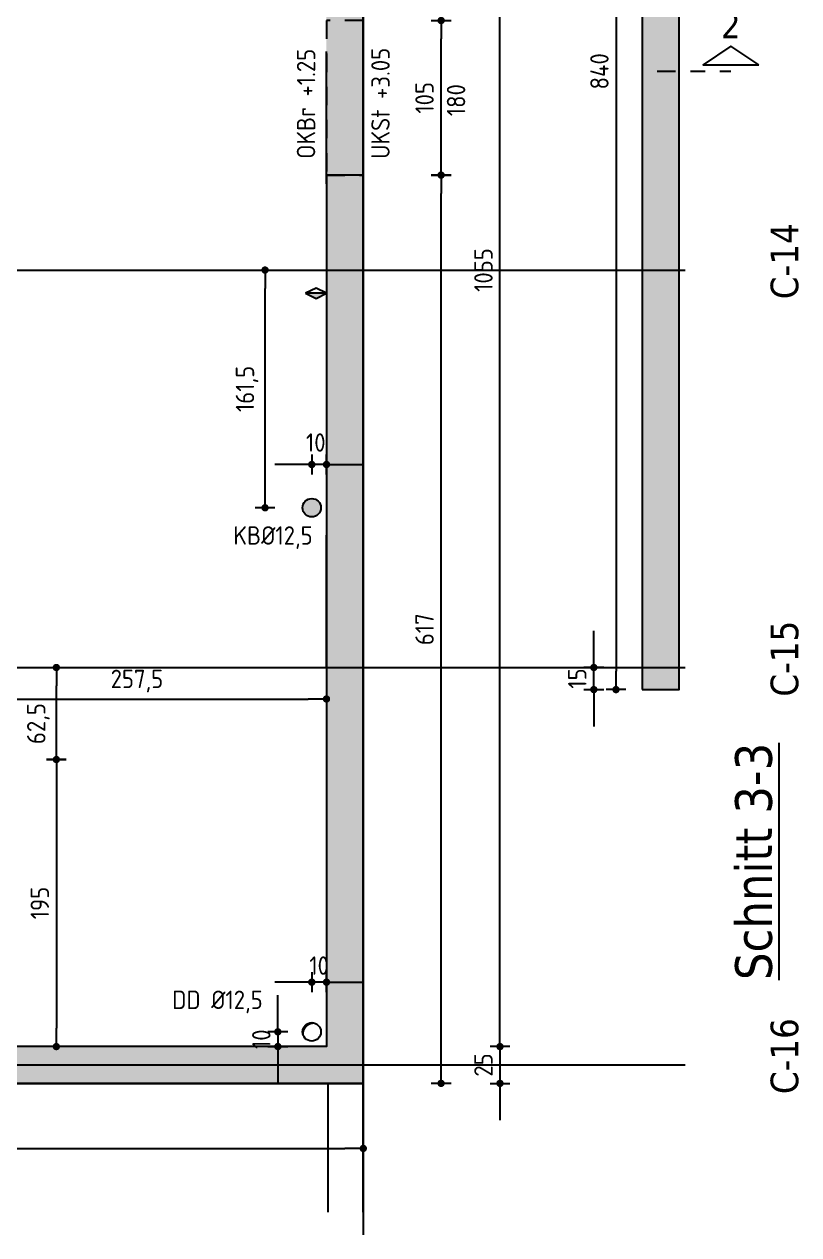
# Model space of a CAD drawing. Extents: x 399 to 532, y -4 to 185.
# Drawn here: x 447.39 to 452.65, y 164.3 to 172.53 of the extents above; entities that cross this region are included whole.
import ezdxf
from ezdxf.enums import TextEntityAlignment as Align

# ---------------------------------------------------------------- set-up
doc = ezdxf.new("R2010")
doc.units = 0
doc.header["$LTSCALE"] = 0.5
doc.header["$MEASUREMENT"] = 0
doc.header["$PDMODE"] = 2
for name, pattern in [('AUSGEZOGEN', [1000.01, 1000, 0.01]), ('DASHDOTSMALL', [1.05, 0.5, -0.25, 0.05, -0.25]), ('HIDDEN', [0.375, 0.25, -0.125]), ('STRICHPUNKT2', [0.55, 0.25, -0.125, 0.05, -0.125])]:
    doc.linetypes.add(name, pattern=pattern)
doc.layers.get('0').update_dxf_attribs({"linetype": 'CONTINUOUS'})
doc.layers.get('Defpoints').update_dxf_attribs({"linetype": 'CONTINUOUS'})
for name, color, linetype in [('0_H05', 11, 'CONTINUOUS'), ('0_H10', 13, 'CONTINUOUS'), ('ACHSEN', 7, 'CONTINUOUS'), ('BETON', 7, 'CONTINUOUS'), ('Brüstung', 7, 'CONTINUOUS'), ('DD', 7, 'CONTINUOUS'), ('Decke', 7, 'CONTINUOUS'), ('Decke Lignatur', 21, 'CONTINUOUS'), ('DRUEBER', 7, 'CONTINUOUS'), ('HOLZ-ANS', 21, 'CONTINUOUS'), ('KB', 9, 'CONTINUOUS'), ('MASSE', 7, 'CONTINUOUS'), ('SCHNITTE', 7, 'CONTINUOUS'), ('Sichtbeton', 7, 'CONTINUOUS'), ('Sturz', 7, 'CONTINUOUS'), ('TEXT', 7, 'CONTINUOUS')]:
    doc.layers.add(name, color=color, linetype=linetype)
doc.styles.add('HELV', font='tahoma.ttf')
doc.styles.add('TXT', font='isocp.shx')
doc.dimstyles.new('DOT_I', dxfattribs={"dimscale": 0.5, "dimtxt": 0.25, "dimasz": 0.25, "dimexe": 0.1, "dimexo": 0.3, "dimgap": 0.1, "dimtad": 1, "dimdec": 3, "dimzin": 3, "dimtxsty": 'TXT', "dimblk": 'DOT', "dimblk1": 'DOT', "dimblk2": 'DOT', "dimsah": 1, "dimcen": 0.1, "dimse1": 1, "dimse2": 1, "dimazin": 0, "dimtfac": 1, "dimtdec": 4, "dimtix": 1, "dimtmove": 2, "dimatfit": 3, "dimldrblk": 'DOT', "dimfxl": 0.7, "dimfxlon": 1, "dimtvp": 1, "dimtolj": 1, "dimtzin": 0, "dimarcsym": 0})

# ---------------------------------------------------------------- blocks, each defined once
blk = doc.blocks.new('DKB00')
at = {"layer": 'KB', "linetype": 'AUSGEZOGEN'}
h = blk.add_hatch(color=11, dxfattribs=at)
edge = h.paths.add_edge_path()
edge.add_arc((2.99, -4.82), 0.0625, 0, 360)
at = {"color": 0, "linetype": 'ByBlock'}
blk.add_circle((2.99, -4.82), 0.0625, dxfattribs=at)
blk = doc.blocks.new('Beton 1.OG')
at = {"color": 0, "linetype": 'ByBlock', "flags": 128}
for points in [[(28.055, 2.675), (28.305, 2.675), (28.305, 11.075), (28.055, 11.075)], [(25.91, 6.17), (25.91, 0.25), (23.335, 0.25), (23.335, 2.2), (21.035, 2.2), (21.035, 1.535), (21.285, 1.535), (21.285, 1.95), (23.085, 1.95), (23.085, 0.25), (21.285, 0.25), (21.285, 0.435), (21.035, 0.435), (21.035, 0.25), (19.985, 0.25), (19.985, 0.435), (19.735, 0.435), (19.735, 0.25), (18.96, 0.25), (18.96, 0), (26.16, 0), (26.16, 6.17)]]:
    blk.add_lwpolyline(points, close=True, dxfattribs=at)
blk = doc.blocks.new('Beton 1.OG Brüstung')
at = {"color": 0, "linetype": 'ByBlock'}
blk.add_lwpolyline([(3.3451, 0.01), (4.3951, 0.01), (4.3951, 0.26), (3.3451, 0.26)], close=True, dxfattribs=at)
blk = doc.blocks.new('DOT')
at = {"layer": 'MASSE', "color": 7, "linetype": 'Continuous'}
for p, q in [((0, 0), (-1, 0)), ((0, 0.54), (0, -0.54))]:
    blk.add_line(p, q, dxfattribs=at)
at = {"layer": 'MASSE', "color": 7, "linetype": 'Continuous', "const_width": 0.2}
blk.add_lwpolyline([(-0.1, 0, 1), (0.1, 0, 1)], format="xyb", close=True, dxfattribs=at)
blk = doc.blocks.new('*D509')
at = {"layer": 'Defpoints', "color": 0, "linetype": 'AUSGEZOGEN', "transparency": 16777216}
for p in [(450.6195, 165.5817), (450.6195, 165.3317), (450.6195, 165.3317)]:
    blk.add_point(p, dxfattribs=at)
at = {"layer": 'MASSE', "color": 0, "linetype": 'AUSGEZOGEN', "lineweight": -2, "transparency": 16777216}
for p, q in [((450.6195, 165.7067), (450.6195, 165.8317)), ((450.6195, 165.5817), (450.6195, 165.3317)), ((450.6195, 165.2067), (450.6195, 165.0817))]:
    blk.add_line(p, q, dxfattribs=at)
at = {"layer": 'MASSE', "color": 0, "linetype": 'AUSGEZOGEN', "lineweight": -2, "transparency": 16777216, "xscale": 0.125, "yscale": 0.125, "zscale": 0.125}
for p, rotation in [((450.6195, 165.5817), 270), ((450.6195, 165.3317), 90)]:
    blk.add_blockref('DOT', p, dxfattribs=dict(at, rotation=rotation))
at = {"layer": 'MASSE', "color": 0, "linetype": 'AUSGEZOGEN', "transparency": 16777216, "insert": (450.507, 165.4567), "char_height": 0.125, "attachment_point": 5, "rotation": 90, "style": 'TXT'}
blk.add_mtext('\\A1;25', dxfattribs=at)
blk = doc.blocks.new('*D510')
at = {"layer": 'Defpoints', "color": 0, "linetype": 'AUSGEZOGEN', "transparency": 16777216}
for p in [(450.6195, 176.1317), (450.6195, 176.1317), (450.6195, 165.5817)]:
    blk.add_point(p, dxfattribs=at)
at = {"layer": 'MASSE', "color": 0, "linetype": 'AUSGEZOGEN', "lineweight": -2, "transparency": 16777216}
blk.add_line((450.6195, 165.7067), (450.6195, 176.0067), dxfattribs=at)
at = {"layer": 'MASSE', "color": 0, "linetype": 'AUSGEZOGEN', "lineweight": -2, "transparency": 16777216, "xscale": 0.125, "yscale": 0.125, "zscale": 0.125}
for p, rotation in [((450.6195, 176.1317), 90), ((450.6195, 165.5817), 270)]:
    blk.add_blockref('DOT', p, dxfattribs=dict(at, rotation=rotation))
at = {"layer": 'MASSE', "color": 0, "linetype": 'AUSGEZOGEN', "transparency": 16777216, "insert": (450.507, 170.8567), "char_height": 0.125, "attachment_point": 5, "rotation": 90, "style": 'TXT'}
blk.add_mtext('\\A1;1055', dxfattribs=at)
blk = doc.blocks.new('*D516')
at = {"layer": 'Defpoints', "color": 0, "linetype": 'AUSGEZOGEN', "transparency": 16777216}
for p in [(446.866, 167.9428), (449.441, 167.9428), (449.441, 167.9428)]:
    blk.add_point(p, dxfattribs=at)
at = {"layer": 'MASSE', "color": 0, "linetype": 'AUSGEZOGEN', "lineweight": -2, "transparency": 16777216}
blk.add_line((446.991, 167.9428), (449.316, 167.9428), dxfattribs=at)
at = {"layer": 'MASSE', "color": 0, "linetype": 'AUSGEZOGEN', "lineweight": -2, "transparency": 16777216, "xscale": 0.125, "yscale": 0.125, "zscale": 0.125, "rotation": 180}
blk.add_blockref('DOT', (446.866, 167.9428), dxfattribs=at)
at = {"layer": 'MASSE', "color": 0, "linetype": 'AUSGEZOGEN', "lineweight": -2, "transparency": 16777216, "xscale": 0.125, "yscale": 0.125, "zscale": 0.125}
blk.add_blockref('DOT', (449.441, 167.9428), dxfattribs=at)
at = {"layer": 'MASSE', "color": 0, "linetype": 'AUSGEZOGEN', "transparency": 16777216, "insert": (448.1535, 168.0647), "char_height": 0.125, "attachment_point": 5, "style": 'TXT'}
blk.add_mtext('\\A1;257,5', dxfattribs=at)
blk = doc.blocks.new('*D520')
at = {"layer": 'Defpoints', "color": 0, "linetype": 'AUSGEZOGEN', "transparency": 16777216}
for p in [(447.6063, 167.5317), (447.6063, 165.5817), (447.6063, 165.5817)]:
    blk.add_point(p, dxfattribs=at)
at = {"layer": 'MASSE', "color": 0, "linetype": 'AUSGEZOGEN', "lineweight": -2, "transparency": 16777216}
blk.add_line((447.6063, 167.4067), (447.6063, 165.7067), dxfattribs=at)
at = {"layer": 'MASSE', "color": 0, "linetype": 'AUSGEZOGEN', "lineweight": -2, "transparency": 16777216, "xscale": 0.125, "yscale": 0.125, "zscale": 0.125}
for p, rotation in [((447.6063, 167.5317), 90), ((447.6063, 165.5817), 270)]:
    blk.add_blockref('DOT', p, dxfattribs=dict(at, rotation=rotation))
at = {"layer": 'MASSE', "color": 0, "linetype": 'AUSGEZOGEN', "transparency": 16777216, "insert": (447.4938, 166.5567), "char_height": 0.125, "attachment_point": 5, "rotation": 90, "style": 'TXT'}
blk.add_mtext('\\A1;195', dxfattribs=at)
blk = doc.blocks.new('*D521')
at = {"layer": 'Defpoints', "color": 0, "linetype": 'AUSGEZOGEN', "transparency": 16777216}
for p in [(447.6063, 168.1567), (447.6063, 168.1567), (447.6063, 167.5317)]:
    blk.add_point(p, dxfattribs=at)
at = {"layer": 'MASSE', "color": 0, "linetype": 'AUSGEZOGEN', "lineweight": -2, "transparency": 16777216}
blk.add_line((447.6063, 167.6567), (447.6063, 168.0317), dxfattribs=at)
at = {"layer": 'MASSE', "color": 0, "linetype": 'AUSGEZOGEN', "lineweight": -2, "transparency": 16777216, "xscale": 0.125, "yscale": 0.125, "zscale": 0.125}
for p, rotation in [((447.6063, 168.1567), 90), ((447.6063, 167.5317), 270)]:
    blk.add_blockref('DOT', p, dxfattribs=dict(at, rotation=rotation))
at = {"layer": 'MASSE', "color": 0, "linetype": 'AUSGEZOGEN', "transparency": 16777216, "insert": (447.4844, 167.7757), "char_height": 0.125, "attachment_point": 5, "rotation": 90, "style": 'TXT'}
blk.add_mtext('\\A1;62,5', dxfattribs=at)
blk = doc.blocks.new('*D470')
at = {"layer": 'Defpoints', "color": 0, "linetype": 'AUSGEZOGEN', "transparency": 16777216}
for p in [(450.2195, 171.5017), (450.2195, 171.5017), (450.2195, 165.3317)]:
    blk.add_point(p, dxfattribs=at)
at = {"layer": 'MASSE', "color": 0, "linetype": 'AUSGEZOGEN', "lineweight": -2, "transparency": 16777216}
blk.add_line((450.2195, 165.4567), (450.2195, 171.3767), dxfattribs=at)
at = {"layer": 'MASSE', "color": 0, "linetype": 'AUSGEZOGEN', "lineweight": -2, "transparency": 16777216, "xscale": 0.125, "yscale": 0.125, "zscale": 0.125}
for p, rotation in [((450.2195, 171.5017), 90), ((450.2195, 165.3317), 270)]:
    blk.add_blockref('DOT', p, dxfattribs=dict(at, rotation=rotation))
at = {"layer": 'MASSE', "color": 0, "linetype": 'AUSGEZOGEN', "transparency": 16777216, "insert": (450.107, 168.4167), "char_height": 0.125, "attachment_point": 5, "rotation": 90, "style": 'TXT'}
blk.add_mtext('\\A1;617', dxfattribs=at)
blk = doc.blocks.new('*D471')
at = {"layer": 'Defpoints', "color": 0, "linetype": 'AUSGEZOGEN', "transparency": 16777216}
for p in [(450.2195, 172.5517), (450.2195, 172.5517), (450.2195, 171.5017)]:
    blk.add_point(p, dxfattribs=at)
at = {"layer": 'MASSE', "color": 0, "linetype": 'AUSGEZOGEN', "lineweight": -2, "transparency": 16777216}
blk.add_line((450.2195, 171.6267), (450.2195, 172.4267), dxfattribs=at)
at = {"layer": 'MASSE', "color": 0, "linetype": 'AUSGEZOGEN', "lineweight": -2, "transparency": 16777216, "xscale": 0.125, "yscale": 0.125, "zscale": 0.125}
for p, rotation in [((450.2195, 172.5517), 90), ((450.2195, 171.5017), 270)]:
    blk.add_blockref('DOT', p, dxfattribs=dict(at, rotation=rotation))
at = {"layer": 'MASSE', "color": 0, "linetype": 'AUSGEZOGEN', "transparency": 16777216, "insert": (450.107, 172.0267), "char_height": 0.125, "attachment_point": 5, "rotation": 90, "style": 'TXT'}
blk.add_mtext('\\A1;105', dxfattribs=at)
blk = doc.blocks.new('*D454')
at = {"layer": 'Defpoints', "color": 0, "linetype": 'AUSGEZOGEN', "transparency": 16777216}
for p in [(442.491, 164.8896), (449.691, 164.8896), (449.691, 164.8896)]:
    blk.add_point(p, dxfattribs=at)
at = {"layer": 'MASSE', "color": 0, "linetype": 'AUSGEZOGEN', "lineweight": -2, "transparency": 16777216}
blk.add_line((442.616, 164.8896), (449.566, 164.8896), dxfattribs=at)
at = {"layer": 'MASSE', "color": 0, "linetype": 'AUSGEZOGEN', "lineweight": -2, "transparency": 16777216, "xscale": 0.125, "yscale": 0.125, "zscale": 0.125, "rotation": 180}
blk.add_blockref('DOT', (442.491, 164.8896), dxfattribs=at)
at = {"layer": 'MASSE', "color": 0, "linetype": 'AUSGEZOGEN', "lineweight": -2, "transparency": 16777216, "xscale": 0.125, "yscale": 0.125, "zscale": 0.125}
blk.add_blockref('DOT', (449.691, 164.8896), dxfattribs=at)
at = {"layer": 'MASSE', "color": 0, "linetype": 'AUSGEZOGEN', "transparency": 16777216, "insert": (446.091, 165.0021), "char_height": 0.125, "attachment_point": 5, "style": 'TXT'}
blk.add_mtext('\\A1;720', dxfattribs=at)
blk = doc.blocks.new('Beton EG')
at = {"color": 0, "linetype": 'ByBlock', "flags": 128}
for points in [[(28.055, 2.675), (28.305, 2.675), (28.305, 11.075), (28.055, 11.075)], [(25.91, 6.17), (25.91, 0.25), (23.335, 0.25), (23.335, 2.2), (21.035, 2.2), (21.035, 1.535), (21.285, 1.535), (21.285, 1.95), (23.085, 1.95), (23.085, 0.25), (21.285, 0.25), (21.285, 0.435), (21.035, 0.435), (21.035, 0.25), (19.985, 0.25), (19.985, 0.435), (19.735, 0.435), (19.735, 0.25), (18.96, 0.25), (18.96, 0), (26.16, 0), (26.16, 6.17)]]:
    blk.add_lwpolyline(points, close=True, dxfattribs=at)
blk = doc.blocks.new('DD00')
at = {"color": 0, "linetype": 'ByBlock'}
blk.add_circle((25.75, -15.975), 0.0625, dxfattribs=at)
at = {"layer": 'DD', "color": 15, "linetype": 'AUSGEZOGEN'}
blk.add_lwpolyline([(25.7942, -15.9308, 0, 0, 0), (25.7942, -15.9308, 0, 0.00204, 0), (25.7874, -15.9262, 0.00204, 0.00404, 0), (25.7802, -15.9226, 0.00404, 0.00598, 0), (25.7728, -15.92, 0.00598, 0.00781, 0), (25.7652, -15.9184, 0.00781, 0.00951, 0), (25.7575, -15.9177, 0.00951, 0.011, 0), (25.75, -15.918, 0.011, 0.0124, 0), (25.7427, -15.9192, 0.0124, 0.0135, 0), (25.7356, -15.9212, 0.0135, 0.0144, 0), (25.7288, -15.9239, 0.0144, 0.0151, 0), (25.7225, -15.9274, 0.0151, 0.0155, 0), (25.7167, -15.9316, 0.0155, 0.0156, 0), (25.7113, -15.9363, 0.0156, 0.0155, 0), (25.7066, -15.9417, 0.0155, 0.0151, 0), (25.7024, -15.9475, 0.0151, 0.0144, 0), (25.6989, -15.9538, 0.0144, 0.0135, 0), (25.6962, -15.9606, 0.0135, 0.0124, 0), (25.6942, -15.9677, 0.0124, 0.011, 0), (25.693, -15.975, 0.011, 0.00951, 0), (25.6927, -15.9825, 0.00951, 0.00781, 0), (25.6934, -15.9902, 0.00781, 0.00598, 0), (25.695, -15.9978, 0.00598, 0.00404, 0), (25.6976, -16.0052, 0.00404, 0.00204, 0), (25.7012, -16.0124, 0.00204, 0, 0)], format="xyseb", dxfattribs=at)
blk = doc.blocks.new('*D633')
at = {"layer": 'Defpoints', "color": 0, "linetype": 'AUSGEZOGEN', "transparency": 16777216}
for p in [(449.341, 169.5356), (449.341, 169.5356), (449.441, 169.5356)]:
    blk.add_point(p, dxfattribs=at)
at = {"layer": 'MASSE', "color": 0, "linetype": 'AUSGEZOGEN', "lineweight": -2, "transparency": 16777216}
for p, q in [((449.216, 169.5356), (449.091, 169.5356)), ((449.441, 169.5356), (449.341, 169.5356)), ((449.566, 169.5356), (449.691, 169.5356))]:
    blk.add_line(p, q, dxfattribs=at)
at = {"layer": 'MASSE', "color": 0, "linetype": 'AUSGEZOGEN', "lineweight": -2, "transparency": 16777216, "xscale": 0.125, "yscale": 0.125, "zscale": 0.125}
blk.add_blockref('DOT', (449.341, 169.5356), dxfattribs=at)
at = {"layer": 'MASSE', "color": 0, "linetype": 'AUSGEZOGEN', "lineweight": -2, "transparency": 16777216, "xscale": 0.125, "yscale": 0.125, "zscale": 0.125, "rotation": 180}
blk.add_blockref('DOT', (449.441, 169.5356), dxfattribs=at)
at = {"layer": 'MASSE', "color": 0, "linetype": 'AUSGEZOGEN', "transparency": 16777216, "insert": (449.3683, 169.6851), "char_height": 0.125, "attachment_point": 5, "style": 'TXT'}
blk.add_mtext('\\A1;10', dxfattribs=at)
blk = doc.blocks.new('*D634')
at = {"layer": 'Defpoints', "color": 0, "linetype": 'AUSGEZOGEN', "transparency": 16777216}
for p in [(449.0238, 170.8567), (449.0238, 170.8567), (449.0238, 169.2417)]:
    blk.add_point(p, dxfattribs=at)
at = {"layer": 'MASSE', "color": 0, "linetype": 'AUSGEZOGEN', "lineweight": -2, "transparency": 16777216}
blk.add_line((449.0238, 169.3667), (449.0238, 170.7317), dxfattribs=at)
at = {"layer": 'MASSE', "color": 0, "linetype": 'AUSGEZOGEN', "lineweight": -2, "transparency": 16777216, "xscale": 0.125, "yscale": 0.125, "zscale": 0.125}
for p, rotation in [((449.0238, 170.8567), 90), ((449.0238, 169.2417), 270)]:
    blk.add_blockref('DOT', p, dxfattribs=dict(at, rotation=rotation))
at = {"layer": 'MASSE', "color": 0, "linetype": 'AUSGEZOGEN', "transparency": 16777216, "insert": (448.902, 170.0492), "char_height": 0.125, "attachment_point": 5, "rotation": 90, "style": 'TXT'}
blk.add_mtext('\\A1;161,5', dxfattribs=at)
blk = doc.blocks.new('*D635')
at = {"layer": 'Defpoints', "color": 0, "linetype": 'AUSGEZOGEN', "transparency": 16777216}
for p in [(449.341, 166.0193), (449.341, 166.0193), (449.441, 166.0193)]:
    blk.add_point(p, dxfattribs=at)
at = {"layer": 'MASSE', "color": 0, "linetype": 'AUSGEZOGEN', "lineweight": -2, "transparency": 16777216}
for p, q in [((449.216, 166.0193), (449.091, 166.0193)), ((449.441, 166.0193), (449.341, 166.0193)), ((449.566, 166.0193), (449.691, 166.0193))]:
    blk.add_line(p, q, dxfattribs=at)
at = {"layer": 'MASSE', "color": 0, "linetype": 'AUSGEZOGEN', "lineweight": -2, "transparency": 16777216, "xscale": 0.125, "yscale": 0.125, "zscale": 0.125}
blk.add_blockref('DOT', (449.341, 166.0193), dxfattribs=at)
at = {"layer": 'MASSE', "color": 0, "linetype": 'AUSGEZOGEN', "lineweight": -2, "transparency": 16777216, "xscale": 0.125, "yscale": 0.125, "zscale": 0.125, "rotation": 180}
blk.add_blockref('DOT', (449.441, 166.0193), dxfattribs=at)
at = {"layer": 'MASSE', "color": 0, "linetype": 'AUSGEZOGEN', "transparency": 16777216, "insert": (449.391, 166.1318), "char_height": 0.125, "attachment_point": 5, "style": 'TXT'}
blk.add_mtext('\\A1;10', dxfattribs=at)
blk = doc.blocks.new('*D636')
at = {"layer": 'Defpoints', "color": 0, "linetype": 'AUSGEZOGEN', "transparency": 16777216}
for p in [(449.1109, 165.6817), (449.1109, 165.5817), (449.1109, 165.5817)]:
    blk.add_point(p, dxfattribs=at)
at = {"layer": 'MASSE', "color": 0, "linetype": 'AUSGEZOGEN', "lineweight": -2, "transparency": 16777216}
for p, q in [((449.1109, 165.8067), (449.1109, 165.9317)), ((449.1109, 165.6817), (449.1109, 165.5817)), ((449.1109, 165.4567), (449.1109, 165.3317))]:
    blk.add_line(p, q, dxfattribs=at)
at = {"layer": 'MASSE', "color": 0, "linetype": 'AUSGEZOGEN', "lineweight": -2, "transparency": 16777216, "xscale": 0.125, "yscale": 0.125, "zscale": 0.125}
for p, rotation in [((449.1109, 165.6817), 270), ((449.1109, 165.5817), 90)]:
    blk.add_blockref('DOT', p, dxfattribs=dict(at, rotation=rotation))
at = {"layer": 'MASSE', "color": 0, "linetype": 'AUSGEZOGEN', "transparency": 16777216, "insert": (448.9984, 165.6317), "char_height": 0.125, "attachment_point": 5, "rotation": 90, "style": 'TXT'}
blk.add_mtext('\\A1;10', dxfattribs=at)
blk = doc.blocks.new('Achsen EG')
at = {"color": 0, "linetype": 'ByBlock', "lineweight": -2}
for p, q in [((26.1, 1.9945), (26.1, -17.3536)), ((-4.6233, -10.8), (28.2854, -10.8)), ((-4.6233, -13.5), (28.2854, -13.5)), ((-4.6233, -16.2), (28.2854, -16.2))]:
    blk.add_line(p, q, dxfattribs=at)
blk = doc.blocks.new('*D744')
at = {"layer": 'Defpoints', "color": 0, "linetype": 'AUSGEZOGEN', "transparency": 16777216}
for p in [(451.4074, 176.4067), (451.4074, 168.0067), (451.4074, 168.0067)]:
    blk.add_point(p, dxfattribs=at)
at = {"layer": 'MASSE', "color": 0, "linetype": 'AUSGEZOGEN', "lineweight": -2, "transparency": 16777216}
blk.add_line((451.4074, 176.2817), (451.4074, 168.1317), dxfattribs=at)
at = {"layer": 'MASSE', "color": 0, "linetype": 'AUSGEZOGEN', "lineweight": -2, "transparency": 16777216, "xscale": 0.125, "yscale": 0.125, "zscale": 0.125}
for p, rotation in [((451.4074, 176.4067), 90), ((451.4074, 168.0067), 270)]:
    blk.add_blockref('DOT', p, dxfattribs=dict(at, rotation=rotation))
at = {"layer": 'MASSE', "color": 0, "linetype": 'AUSGEZOGEN', "transparency": 16777216, "insert": (451.2949, 172.2067), "char_height": 0.125, "attachment_point": 5, "rotation": 90, "style": 'TXT'}
blk.add_mtext('\\A1;840', dxfattribs=at)
blk = doc.blocks.new('*D746')
at = {"layer": 'Defpoints', "color": 0, "linetype": 'AUSGEZOGEN', "transparency": 16777216}
for p in [(451.2568, 168.1567), (451.2568, 168.1567), (451.2568, 168.0067)]:
    blk.add_point(p, dxfattribs=at)
at = {"layer": 'MASSE', "color": 0, "linetype": 'AUSGEZOGEN', "lineweight": -2, "transparency": 16777216}
for p, q in [((451.2568, 168.2817), (451.2568, 168.4067)), ((451.2568, 168.0067), (451.2568, 168.1567)), ((451.2568, 167.8817), (451.2568, 167.7567))]:
    blk.add_line(p, q, dxfattribs=at)
at = {"layer": 'MASSE', "color": 0, "linetype": 'AUSGEZOGEN', "lineweight": -2, "transparency": 16777216, "xscale": 0.125, "yscale": 0.125, "zscale": 0.125}
for p, rotation in [((451.2568, 168.1567), 270), ((451.2568, 168.0067), 90)]:
    blk.add_blockref('DOT', p, dxfattribs=dict(at, rotation=rotation))
at = {"layer": 'MASSE', "color": 0, "linetype": 'AUSGEZOGEN', "transparency": 16777216, "insert": (451.1443, 168.0817), "char_height": 0.125, "attachment_point": 5, "rotation": 90, "style": 'TXT'}
blk.add_mtext('\\A1;15', dxfattribs=at)
blk = doc.blocks.new('SB')
at = {"color": 0, "linetype": 'ByBlock'}
blk.add_line((0, 0.1414), (0, 0), dxfattribs=at)
blk.add_lwpolyline([(0, 0), (0.035, 0.0707), (0, 0.1414), (-0.035, 0.071)], close=True, dxfattribs=at)
blk.add_solid([(0, 0), (0, 0.1414), (0.035, 0.0707)], dxfattribs=at)
blk = doc.blocks.new('SCHN-2')
at = {"layer": 'SCHNITTE', "color": 6, "linetype": 'Continuous'}
blk.add_lwpolyline([(0.378, 0.088), (0, 0.34), (-0.378, 0.088)], close=True, dxfattribs=at)
at = {"layer": 'SCHNITTE', "color": 1, "linetype": 'DASHDOTSMALL', "style": 'HELV'}
blk.add_attdef('SCHN-2', text='', height=0.35, dxfattribs=at).set_placement((0, 0.45), align=Align.CENTER)

msp = doc.modelspace()

# ---------------------------------------------------------------- hatches: boundary and pattern name
at = {"layer": '0_H05', "linetype": 'ByBlock'}
h = msp.add_hatch(color=256, dxfattribs=at)
h.paths.add_polyline_path([(449.691, 175.0117), (449.691, 176.0617), (449.441, 176.0617), (449.441, 175.0117)])
h.paths.add_polyline_path([(449.691, 171.5017), (449.691, 172.5517), (449.441, 172.5517), (449.441, 171.5017)])
h.paths.add_polyline_path([(444.566, 165.7667), (444.816, 165.7667), (444.816, 166.8667), (444.566, 166.8667)])
at = {"layer": '0_H10', "linetype": 'AUSGEZOGEN'}
h = msp.add_hatch(color=256, dxfattribs=at)
h.paths.add_polyline_path([(440.816, 179.0817), (432.466, 179.0817), (432.466, 178.8317), (440.816, 178.8317)])
h.paths.add_polyline_path([(449.691, 178.8317), (449.691, 179.0817), (449.351, 179.0817), (449.351, 178.8317)])
h.paths.add_polyline_path([(443.516, 177.5817), (443.516, 178.8317), (448.216, 178.8317), (448.216, 179.0817), (442.491, 179.0817), (442.491, 178.8317), (443.266, 178.8317), (443.266, 177.5817)])
h.paths.add_polyline_path([(449.441, 171.5017), (449.441, 165.5817), (446.866, 165.5817), (446.866, 167.5317), (444.566, 167.5317), (444.566, 166.8667), (444.816, 166.8667), (444.816, 167.2817), (446.616, 167.2817), (446.616, 165.5817), (444.816, 165.5817), (444.816, 165.7667), (444.566, 165.7667), (444.566, 165.5817), (443.516, 165.5817), (443.516, 165.7667), (443.266, 165.7667), (443.266, 165.5817), (442.491, 165.5817), (442.491, 165.3317), (449.691, 165.3317), (449.691, 171.5017)])
h.paths.add_polyline_path([(449.441, 175.0117), (449.441, 172.5517), (449.691, 172.5517), (449.691, 175.0117)])
h.paths.add_polyline_path([(449.691, 176.0617), (449.691, 176.3817), (443.516, 176.3817), (443.516, 176.4817), (443.266, 176.4817), (443.266, 176.0317), (443.516, 176.0317), (443.516, 176.1317), (449.441, 176.1317), (449.441, 176.0617)])
h.paths.add_polyline_path([(451.586, 168.0067), (451.836, 168.0067), (451.836, 176.4067), (451.586, 176.4067)])
h.paths.add_polyline_path([(443.516, 172.5017), (443.266, 172.5017), (443.266, 175.0217), (443.516, 175.0217)])
h.paths.add_polyline_path([(430.791, 179.0817), (423.531, 179.0817), (423.531, 178.8017), (419.931, 178.8017), (419.931, 178.5517), (423.531, 178.5517), (423.531, 175.0005), (423.831, 175.0005), (423.831, 178.8317), (430.791, 178.8317)])
h.paths.add_polyline_path([(430.791, 165.5817), (423.831, 165.5817), (423.831, 172.6767), (423.531, 172.6767), (423.531, 165.3317), (430.791, 165.3317)])
h.paths.add_polyline_path([(443.516, 169.1167), (443.266, 169.1167), (443.266, 171.4917), (443.516, 171.4917)], flags=17)
h.paths.add_polyline_path([(440.816, 165.5817), (432.466, 165.5817), (432.466, 165.3317), (440.816, 165.3317)])
h.paths.add_polyline_path([(425.266, 176.1317), (425.516, 176.1317), (425.516, 176.3817), (425.266, 176.3817)], flags=17)
h.paths.add_polyline_path([(429.766, 176.1317), (430.016, 176.1317), (430.016, 176.3817), (429.766, 176.3817)], flags=17)
h.paths.add_polyline_path([(440.566, 176.1317), (440.816, 176.1317), (440.816, 176.3817), (440.566, 176.3817)])
h.paths.add_polyline_path([(432.466, 176.1317), (432.716, 176.1317), (432.716, 176.3817), (432.466, 176.3817)])
h.paths.add_polyline_path([(425.266, 168.0317), (425.516, 168.0317), (425.516, 168.2817), (425.266, 168.2817)], flags=17)
h.paths.add_polyline_path([(429.766, 168.0317), (430.016, 168.0317), (430.016, 168.2817), (429.766, 168.2817)], flags=17)
h.paths.add_polyline_path([(440.566, 168.0317), (440.816, 168.0317), (440.816, 168.2817), (440.566, 168.2817)])
h.paths.add_polyline_path([(432.466, 168.0317), (432.716, 168.0317), (432.716, 168.2817), (432.466, 168.2817)])

# ---------------------------------------------------------------- linework, layer by layer
at = {"layer": 'Decke', "linetype": 'Continuous'}
msp.add_lwpolyline([(423.531, 165.3317), (449.691, 165.3317), (449.691, 181.7817), (423.531, 181.7817), (419.761, 181.7817), (419.761, 178.8717), (419.931, 178.8717), (419.931, 172.7067), (423.531, 172.7067), (423.531, 166.0567)], close=True, dxfattribs=at)
at = {"layer": 'Decke Lignatur'}
msp.add_lwpolyline([(449.691, 164.4567), (449.691, 165.3317), (443.391, 165.3317), (443.391, 164.4567)], dxfattribs=at)
at = {"layer": 'HOLZ-ANS'}
msp.add_lwpolyline([(449.691, 164.4567), (449.691, 165.3317), (449.451, 165.3317), (449.451, 164.4567)], dxfattribs=at)
at = {"layer": 'SCHNITTE', "color": 6, "linetype": 'STRICHPUNKT2'}
msp.add_line((451.6874, 172.2067), (452.1874, 172.2067), dxfattribs=at)
at = {"layer": 'Sturz', "linetype": 'Continuous'}
for p, q in [((449.441, 171.4417), (449.441, 172.3417)), ((449.441, 168.1567), (449.441, 169.0567))]:
    msp.add_line(p, q, dxfattribs=at)

# ---------------------------------------------------------------- block references
at = {"layer": 'ACHSEN', "color": 140, "linetype": 'AUSGEZOGEN'}
msp.add_blockref('Achsen EG', (423.591, 181.6567), dxfattribs=at)
at = {"layer": 'BETON', "color": 6, "linetype": 'AUSGEZOGEN'}
msp.add_blockref('Beton EG', (423.531, 165.3317), dxfattribs=at)
at = {"layer": 'Brüstung', "color": 9, "linetype": 'HIDDEN', "rotation": 90}
msp.add_blockref('Beton 1.OG Brüstung', (449.701, 168.1566), dxfattribs=at)
at = {"layer": 'DD', "color": 7, "linetype": 'AUSGEZOGEN'}
msp.add_blockref('DD00', (423.591, 181.6567), dxfattribs=at)
at = {"layer": 'DRUEBER', "color": 7, "linetype": 'HIDDEN'}
msp.add_blockref('Beton 1.OG', (423.531, 165.3317), dxfattribs=at)
at = {"layer": 'KB', "color": 9, "linetype": 'AUSGEZOGEN'}
msp.add_blockref('DKB00', (446.351, 174.0617), dxfattribs=at)
at = {"layer": 'SCHNITTE', "color": 6, "linetype": 'STRICHPUNKT2', "xscale": 0.5, "yscale": 0.5, "zscale": 0.5}
msp.add_blockref('SCHN-2', (452.1874, 172.2067), dxfattribs=at).add_auto_attribs({'SCHN-2': '2'})
at = {"layer": 'Sichtbeton', "color": 7, "linetype": 'AUSGEZOGEN', "rotation": 270}
msp.add_blockref('SB', (449.2996, 170.6991), dxfattribs=at)

# ---------------------------------------------------------------- texts
at = {"layer": 'ACHSEN', "color": 6, "linetype": 'AUSGEZOGEN', "style": 'HELV'}
for s, p in [('C-14', (452.6452, 170.6586)), ('C-15', (452.6452, 167.9586)), ('C-16', (452.6452, 165.2586))]:
    msp.add_text(s, height=0.1875, rotation=90, dxfattribs=at).set_placement(p)
at = {"layer": 'DD', "color": 7, "linetype": 'AUSGEZOGEN', "style": 'TXT'}
for s, p in [('KB%%C12,5', (448.8085, 168.9911)), ('DD %%C12,5', (448.3928, 165.8368))]:
    msp.add_text(s, height=0.125, dxfattribs=at).set_placement(p)
at = {"layer": 'TEXT', "color": 7, "linetype": 'AUSGEZOGEN', "style": 'TXT'}
for s, p in [('OKBr +1.25', (449.3647, 171.6123)), ('UKSt +3.05', (449.8704, 171.6123)), ('180', (450.3836, 171.9019))]:
    msp.add_text(s, height=0.125, rotation=90, dxfattribs=at).set_placement(p)
at = {"layer": 'TEXT', "color": 6, "linetype": 'AUSGEZOGEN', "style": 'HELV'}
msp.add_text('%%USchnitt 3-3', height=0.25, rotation=90, dxfattribs=at).set_placement((452.4663, 166.0337))

# ---------------------------------------------------------------- dimensions: what is measured, and where the dimension line sits
at = {"layer": 'MASSE', "color": 7, "linetype": 'AUSGEZOGEN'}
for base, p1, p2, override, picture, middle in [((451.4074, 168.0067), (451.4074, 176.4067), (451.4074, 168.0067), {"dimdec": 0, "dimlfac": 100}, '*D744', (451.2949, 172.2067)), ((450.6195, 176.1317), (450.6195, 165.5817), (450.6195, 176.1317), {"dimdec": 0, "dimlfac": 100}, '*D510', (450.507, 170.8567)), ((450.2195, 172.5517), (450.2195, 171.5017), (450.2195, 172.5517), {"dimdec": 0, "dimlfac": 100}, '*D471', (450.107, 172.0267)), ((450.2195, 171.5017), (450.2195, 165.3317), (450.2195, 171.5017), {"dimdec": 0, "dimlfac": 100}, '*D470', (450.107, 168.4167)), ((449.0238, 170.8567), (449.0238, 169.2417), (449.0238, 170.8567), {"dimdec": 1, "dimlfac": 100}, '*D634', (448.902, 170.0492)), ((451.2568, 168.1567), (451.2568, 168.0067), (451.2568, 168.1567), {"dimdec": 0, "dimlfac": 100}, '*D746', (451.1443, 168.0817)), ((447.6063, 165.5817), (447.6063, 167.5317), (447.6063, 165.5817), {"dimdec": 0, "dimlfac": 100}, '*D520', (447.4938, 166.5567)), ((449.1109, 165.5817), (449.1109, 165.6817), (449.1109, 165.5817), {"dimdec": 0, "dimlfac": 100}, '*D636', (448.9984, 165.6317)), ((450.6195, 165.3317), (450.6195, 165.5817), (450.6195, 165.3317), {"dimdec": 0, "dimlfac": 100}, '*D509', (450.507, 165.4567))]:
    dim = msp.add_linear_dim(base=base, p1=p1, p2=p2, angle=90, dimstyle='DOT_I', override=override, dxfattribs=at)
    dim.commit()
    dim.dimension.update_dxf_attribs({"geometry": picture, "text_midpoint": middle})
dim = msp.add_linear_dim(base=(449.341, 169.5356), p1=(449.441, 169.5356), p2=(449.341, 169.5356), dimstyle='DOT_I', override={"dimdec": 0, "dimlfac": 100}, dxfattribs=at)
dim.commit()
dim.dimension.update_dxf_attribs({"geometry": '*D633', "text_midpoint": (449.3683, 169.6851), "dimtype": 160})
dim = msp.add_linear_dim(base=(447.6063, 168.1567), p1=(447.6063, 167.5317), p2=(447.6063, 168.1567), angle=90, dimstyle='DOT_I', override={"dimdec": 1, "dimlfac": 100}, dxfattribs=at)
dim.commit()
dim.dimension.update_dxf_attribs({"geometry": '*D521', "text_midpoint": (447.4844, 167.7757), "dimtype": 160})
for base, p1, p2, override, picture, middle in [((449.441, 167.9428), (446.866, 167.9428), (449.441, 167.9428), {"dimdec": 1, "dimlfac": 100}, '*D516', (448.1535, 168.0647)), ((449.341, 166.0193), (449.441, 166.0193), (449.341, 166.0193), {"dimdec": 0, "dimlfac": 100}, '*D635', (449.391, 166.1318)), ((449.691, 164.8896), (442.491, 164.8896), (449.691, 164.8896), {"dimdec": 0, "dimlfac": 100}, '*D454', (446.091, 165.0021))]:
    dim = msp.add_linear_dim(base=base, p1=p1, p2=p2, dimstyle='DOT_I', override=override, dxfattribs=at)
    dim.commit()
    dim.dimension.update_dxf_attribs({"geometry": picture, "text_midpoint": middle})

doc.saveas('drawing.dxf')
